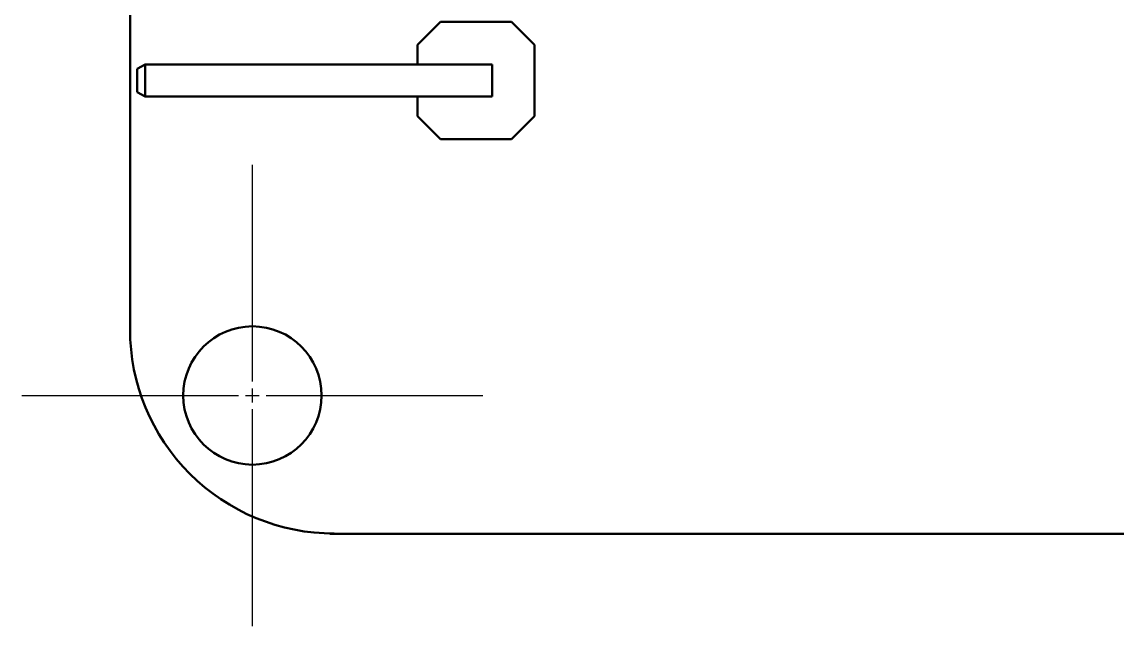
# Model space of a CAD drawing. Header units: millimetres. Extents: x 2803 to 446186229, y 1206 to 1506.
# Drawn here: x 2833.99 to 2857.75, y 1261.82 to 1274.92 of the extents above; entities that cross this region are included whole.
import ezdxf

# ---------------------------------------------------------------- set-up
doc = ezdxf.new("R2010")
doc.units = ezdxf.units.MM
doc.linetypes.add('CENTER2', pattern=[28.575, 19.05, -3.175, 3.175, -3.175])
doc.layers.add('Tonk', color=7, linetype='Continuous', lineweight=25)
doc.layers.add('Видимый контур (ГОСТ)', color=7, linetype='Continuous', lineweight=50)

# ---------------------------------------------------------------- blocks, each defined once
blk = doc.blocks.new('*U50')
at = {"layer": 'Tonk', "color": 0, "linetype": 'CENTER2', "transparency": 16777216}
for p, q in [((0, 0.3), (0, 5)), ((-5, 0), (-0.3, 0)), ((0.3, 0), (5, 0)), ((0, -5), (0, -0.3))]:
    blk.add_line(p, q, dxfattribs=at)
at = {"layer": 'Tonk', "color": 0, "linetype": 'Continuous', "transparency": 16777216}
for p, q in [((-0.15, 0), (0.15, 0)), ((0, -0.15), (0, 0.15))]:
    blk.add_line(p, q, dxfattribs=at)

msp = doc.modelspace()

# ---------------------------------------------------------------- linework, layer by layer
at = {"layer": 'Видимый контур (ГОСТ)'}
for p, q in [((2836.34, 1312.865), (2836.335, 1268.25)), ((2843.07, 1274.915), (2842.57, 1274.415)), ((2844.61, 1274.915), (2843.07, 1274.915)), ((2845.11, 1274.415), (2844.61, 1274.915)), ((2842.57, 1274.415), (2842.57, 1273.995)), ((2845.11, 1272.875), (2845.11, 1274.415)), ((2836.663, 1273.995), (2836.49, 1273.895)), ((2836.49, 1273.895), (2836.49, 1273.395)), ((2836.663, 1273.995), (2843.49, 1273.995)), ((2836.663, 1273.295), (2836.663, 1273.995)), ((2844.19, 1273.995), (2843.49, 1273.995)), ((2844.19, 1273.295), (2844.19, 1273.995)), ((2836.49, 1273.395), (2836.663, 1273.295)), ((2843.49, 1273.295), (2836.663, 1273.295)), ((2842.57, 1273.295), (2842.57, 1272.875)), ((2844.19, 1273.295), (2843.49, 1273.295)), ((2842.57, 1272.875), (2843.07, 1272.375)), ((2844.61, 1272.375), (2845.11, 1272.875)), ((2843.07, 1272.375), (2844.61, 1272.375)), ((2840.765, 1263.821), (2840.67, 1263.815)), ((2840.67, 1263.815), (2943.83, 1263.815))]:
    msp.add_line(p, q, dxfattribs=at)
msp.add_circle((2838.99, 1266.815), 1.5, dxfattribs=at)
for centre, radius, start, end in [((2843.84, 1273.645), 0.35, 269.546, 269.5483), ((2843.84, 1273.645), 0.35, 270.4517, 270.454), ((2840.763, 1268.249), 4.428, 179.9902, 270.0227)]:
    msp.add_arc(centre, radius, start, end, dxfattribs=at)

# ---------------------------------------------------------------- block references
at = {"layer": 'Tonk', "linetype": 'CENTER2'}
msp.add_blockref('*U50', (2838.99, 1266.815), dxfattribs=at)

doc.saveas('drawing.dxf')
